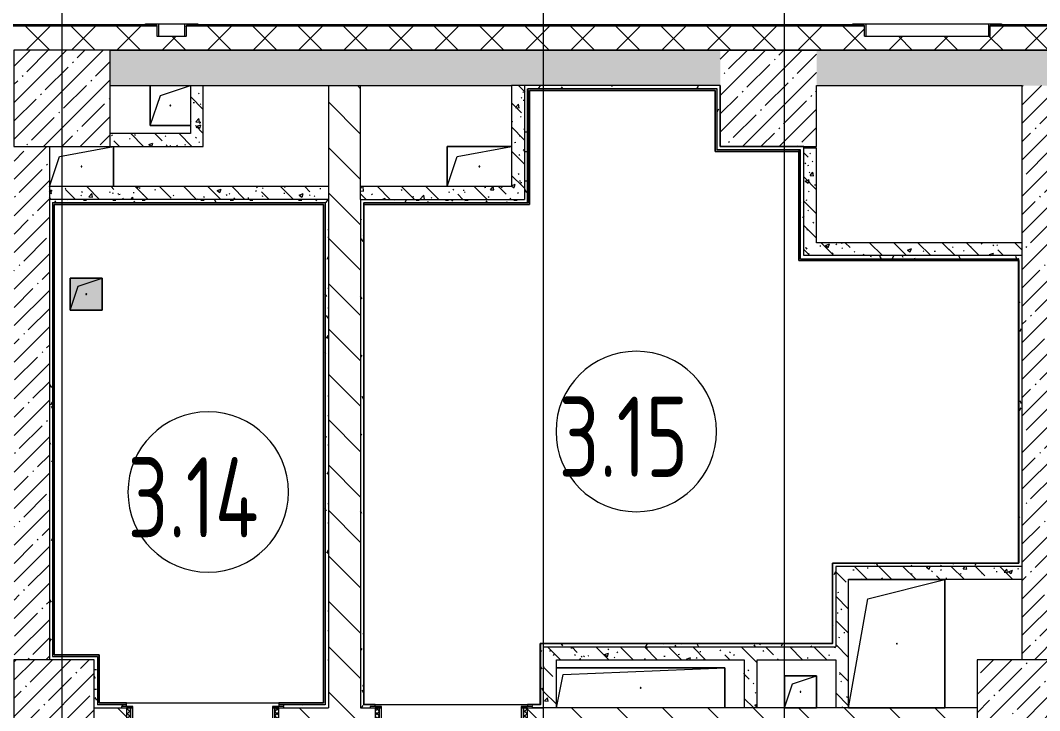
# Model space of a CAD drawing. Header units: millimetres. Extents: x -1113 to 415037, y -3642 to 354837.
# Drawn here: x 302978 to 309327, y 11083 to 15386 of the extents above; entities that cross this region are included whole.
import ezdxf

# ---------------------------------------------------------------- set-up
doc = ezdxf.new("R2010")
doc.units = ezdxf.units.MM
for name, color, linetype, lineweight in [('A-AREA-BNDY', 7, 'Continuous', 5), ('A-AREA-IDEN', 7, 'Continuous', 9), ('A-DOOR-2', 7, 'Continuous', 5), ('A-DOOR-FRAM-2', 7, 'Continuous', 5), ('A-FLOR', 7, 'Continuous', 9), ('A-GENM', 7, 'Continuous', 9), ('A-WALL', 7, 'Continuous', 5), ('I-WALL', 7, 'Continuous', 5), ('S-COLS', 7, 'Continuous', 9), ('S-COLS-1', 7, 'Continuous', 5), ('Оси', 7, 'Continuous', 9)]:
    doc.layers.add(name, color=color, linetype=linetype, lineweight=lineweight)
doc.layers.add('A-AREA-PATT-3', color=7, linetype='Continuous', lineweight=5, true_color=0xe6fae8, transparency=1)
for name, color, linetype, lineweight, true_color in [('A-DOOR-1', 7, 'Continuous', 5, 0xc0c0c0), ('A-DOOR-FRAM-1', 7, 'Continuous', 5, 0xc0c0c0), ('A-WALL-1', 9, 'Continuous', 5, 0x808080), ('A-WALL-FNSH-1', 9, 'Continuous', 5, 0x808080)]:
    doc.layers.add(name, color=color, linetype=linetype, lineweight=lineweight, true_color=true_color)
doc.styles.add('СПДС', font='ГОСТ тип А.ttf', dxfattribs={"width": 0.9})
pattern_1 = [(135, (289227.4, 1e-08), (-141.4214, -141.4214), [])]
pattern_2 = [(135, (1826.41, 164.685), (-14.14214, -14.14214), []), (225, (1826.41, 164.685), (14.14214, -14.14214), [])]
pattern_3 = [(45, (-296.384, 164.685), (-14.1421, 14.1421), []), (135, (-296.384, 164.685), (-14.1421, -14.1421), [])]
pattern_4 = [(45, (289227.4, 1e-08), (-114.04925, 114.04925), []), (45, (289341.45, 1e-08), (-114.04925, 114.04925), [201.612, -40.322, 6.706, -33.617])]
pattern_5 = [(135, (289227.4, 1e-08), (-150.8683, -150.8683), [213.36, -35.56, 7.112, -35.56]), (135, (289227.4, 150.77), (-150.8683, -150.8683), []), (50, (289227.4, 1e-08), (255.0577, -22.3145), [26.67, -293.37]), (355, (289227.4, 1e-08), (-49.3404, 267.4791), [21.336, -234.696]), (100.451, (289248.66, -1.86), (205.7195, 245.1636), [22.666, -249.326]), (46.184, (289227.4, 71.12), (379.511, -58.86), [40.005, -440.055]), (96.636, (289259.03, 66.2), (332.3634, 346.399), [33.999, -373.989]), (351.184, (289227.4, 71.12), (332.367, 346.395), [32.004, -352.044]), (21, (289262.96, 53.34), (212.2602, -143.1711), [26.67, -293.37]), (326, (289262.96, 53.34), (86.5224, 257.8632), [21.336, -234.696]), (71.451, (289280.65, 41.4), (298.784, 114.69), [22.666, -249.326]), (37.5, (289227.4, 1e-08), (4.32385, 118.3775), [6.706, -225.146, 6.706, -231.546, -235.585]), (37.5, (289227.4, 1e-08), (4.32385, 118.3775), [-470.103, 6.706, -228.879]), (7.5, (289227.4, 1e-08), (93.5476, 140.2533), [6.706, -129.134, 6.706, -219.812, -89.789]), (7.5, (289227.4, 1e-08), (93.5476, 140.2533), [-362.356, 6.706, -83.083]), (327.5, (289148.1, 1e-08), (189.82734, -8.0202), [6.706, -82.194, 6.706, -270.662, -368.046]), (327.5, (289148.1, 1e-08), (189.82734, -8.0202), [-366.268, 6.706, -361.34]), (317.5, (289112.54, 1e-08), (207.3811, 35.5976), [6.706, -108.864, 6.706, -177.495, -261.366]), (317.5, (289112.54, 1e-08), (207.3811, 35.5976), [-299.771, 6.706, -254.66])]
pattern_6 = [(0, (289227.4, 1e-08), (243.84, 60.96), [20.117, -162.763, 20.117, -162.763, -975.36]), (0, (289227.4, 1e-08), (243.84, 60.96), [-365.76, 20.117, -345.643, 20.117, -162.763, -426.72]), (0, (289227.4, 1e-08), (243.84, 60.96), [-914.4, 20.117, -101.803, 20.117, -284.683]), (120, (289318.84, 30.48), (-174.71291, 180.69163), [20.117, -162.763, 20.117, -162.763, -975.36]), (120, (289318.84, 30.48), (-174.71291, 180.69163), [-365.76, 20.117, -345.643, 20.117, -162.763, -426.72]), (120, (289318.84, 30.48), (-174.71291, 180.69163), [-914.4, 20.117, -101.803, 20.117, -284.683]), (240, (289349.32, 152.4), (-69.12709, -241.65163), [20.117, -162.763, 20.117, -162.763, -975.36]), (240, (289349.32, 152.4), (-69.12709, -241.65163), [-365.76, 20.117, -345.643, 20.117, -162.763, -426.72]), (240, (289349.32, 152.4), (-69.12709, -241.65163), [-914.4, 20.117, -101.803, 20.117, -284.683])]

# ---------------------------------------------------------------- blocks, each defined once
blk = doc.blocks.new('BSC_Колонна _Прямоугольная - 600х600-V527-Объем проектирования 3 этажа')
at = {"layer": 'S-COLS-1'}
h = blk.add_hatch(dxfattribs=at)
h.set_pattern_fill('FP_25', color=256, style=0, pattern_type=2)
h.set_pattern_definition([(45, (-14010, -14900), (-114.0493, 114.0493), []), (45, (-13895.95, -14900), (-114.0493, 114.0493), [201.612, -40.322, 6.706, -33.617])])
h.paths.add_polyline_path([(-238.6, -300), (300, -300), (300, 300), (-300, 300), (-300, -300)])
for p, q in [((300, 300), (-300, 300)), ((-300, 300), (-300, -300)), ((300, -300), (300, 300)), ((-300, -300), (300, -300))]:
    blk.add_line(p, q, dxfattribs=at)
blk = doc.blocks.new('110_Дверь_СКБ_1Ст_Внутренняя1 - Д-7_п__950x2100h_Туалет EW30-32897972-Объем проектирования 3 этажа')
at = {"layer": 'A-DOOR-2'}
h = blk.add_hatch(dxfattribs=at)
h.set_pattern_fill('FP_33', color=256, style=0, pattern_type=2)
h.set_pattern_definition(pattern_2)
h.paths.add_polyline_path([(487.5, 100), (462.5, 99.2), (462.5, -100), (487.5, -100)])
at = {"layer": 'A-DOOR-FRAM-2'}
h = blk.add_hatch(dxfattribs=at)
h.set_pattern_fill('FP_34', color=256, style=0, pattern_type=2)
h.set_pattern_definition(pattern_3)
h.paths.add_polyline_path([(-462.5, 100), (-462.5, -100), (-437.5, -100), (-437.5, 100)])
at = {"layer": 'A-DOOR-1'}
for p, q in [((-412.5, 950), (-412.5, 100)), ((-372.5, 950), (-412.5, 950)), ((-372.5, 100), (-372.5, 950)), ((-412.5, 100), (-372.5, 100))]:
    blk.add_line(p, q, dxfattribs=at)
blk.add_arc((-412.5, 100), 850, 360, 90, dxfattribs=at)
at = {"layer": 'A-DOOR-FRAM-1'}
for p, q in [((-422.5, 108), (-492.5, 108)), ((-492.5, 108), (-492.5, 100)), ((-492.5, 100), (-422.5, 100)), ((-437.5, 100), (-462.5, 100)), ((-462.5, 100), (-462.5, -100)), ((-412.5, 100), (-437.5, 100)), ((-437.5, 100), (-437.5, 20)), ((-437.5, -100), (-437.5, 100)), ((-422.5, 100), (-437.5, 100)), ((-437.5, 100), (-437.5, 99)), ((-437.5, 99), (-422.5, 99)), ((-422.5, 100), (-422.5, 108)), ((-422.5, 99), (-422.5, 100)), ((-412.5, 60), (-412.5, 100)), ((437.5, 100), (437.5, 60)), ((462.5, 100), (437.5, 100)), ((517.5, 108), (447.5, 108)), ((447.5, 108), (447.5, 100)), ((462.5, 100), (447.5, 100)), ((447.5, 100), (447.5, 99)), ((447.5, 100), (517.5, 100)), ((447.5, 99), (462.5, 99)), ((462.5, 20), (462.5, 100)), ((487.5, 100), (462.5, 100)), ((462.5, 100), (462.5, -100)), ((462.5, 99), (462.5, 100)), ((487.5, -100), (487.5, 100)), ((517.5, 100), (517.5, 108)), ((-437.5, 20), (-402.5, 20)), ((-422.5, 20), (-437.5, 20)), ((-437.5, 20), (-437.5, -100)), ((-422.5, -100), (-422.5, 20)), ((-402.5, 60), (-412.5, 60)), ((-402.5, 20), (-402.5, 60)), ((437.5, 60), (427.5, 60)), ((427.5, 60), (427.5, 20)), ((427.5, 20), (462.5, 20)), ((462.5, 20), (447.5, 20)), ((447.5, 20), (447.5, -100)), ((462.5, -100), (462.5, 20)), ((-422.5, -100), (-492.5, -100)), ((-492.5, -100), (-492.5, -108)), ((-492.5, -108), (-422.5, -108)), ((-462.5, -100), (-437.5, -100)), ((-437.5, -100), (-422.5, -100)), ((-422.5, -108), (-422.5, -100)), ((447.5, -100), (462.5, -100)), ((517.5, -100), (447.5, -100)), ((447.5, -100), (447.5, -108)), ((447.5, -108), (517.5, -108)), ((462.5, -100), (487.5, -100)), ((517.5, -108), (517.5, -100))]:
    blk.add_line(p, q, dxfattribs=at)
blk = doc.blocks.new('110_Дверь_СКБ_1Ст_Внутренняя1 - Д-7_п__950x2100h_Туалет-32491181-Объем проектирования 3 этажа')
at = {"layer": 'A-DOOR-2'}
h = blk.add_hatch(dxfattribs=at)
h.set_pattern_fill('FP_33', color=256, style=0, pattern_type=2)
h.set_pattern_definition(pattern_2)
h.paths.add_polyline_path([(462.5, 100), (462.5, -100), (487.5, -100), (487.5, 100)])
at = {"layer": 'A-DOOR-FRAM-2'}
h = blk.add_hatch(dxfattribs=at)
h.set_pattern_fill('FP_34', color=256, style=0, pattern_type=2)
h.set_pattern_definition(pattern_3)
h.paths.add_polyline_path([(-437.5, 100), (-462.5, 98.6), (-462.5, -100), (-437.5, -98.3), (-437.5, 98.6)])
at = {"layer": 'A-DOOR-1'}
for p, q in [((-412.5, 950), (-412.5, 100)), ((-372.5, 950), (-412.5, 950)), ((-372.5, 100), (-372.5, 950)), ((-412.5, 100), (-372.5, 100))]:
    blk.add_line(p, q, dxfattribs=at)
blk.add_arc((-412.5, 100), 850, 360, 90, dxfattribs=at)
at = {"layer": 'A-DOOR-FRAM-1'}
for p, q in [((-422.5, 108), (-492.5, 108)), ((-492.5, 108), (-492.5, 100)), ((-492.5, 100), (-422.5, 100)), ((-437.5, 100), (-462.5, 100)), ((-462.5, 100), (-462.5, -100)), ((-412.5, 100), (-437.5, 100)), ((-437.5, 100), (-437.5, 20)), ((-437.5, -100), (-437.5, 100)), ((-422.5, 100), (-437.5, 100)), ((-437.5, 100), (-437.5, 99)), ((-437.5, 99), (-422.5, 99)), ((-422.5, 100), (-422.5, 108)), ((-422.5, 99), (-422.5, 100)), ((-412.5, 60), (-412.5, 100)), ((437.5, 100), (437.5, 60)), ((462.5, 100), (437.5, 100)), ((517.5, 108), (447.5, 108)), ((447.5, 108), (447.5, 100)), ((462.5, 100), (447.5, 100)), ((447.5, 100), (447.5, 99)), ((447.5, 100), (517.5, 100)), ((447.5, 99), (462.5, 99)), ((462.5, 20), (462.5, 100)), ((487.5, 100), (462.5, 100)), ((462.5, 100), (462.5, -100)), ((462.5, 99), (462.5, 100)), ((487.5, -100), (487.5, 100)), ((517.5, 100), (517.5, 108)), ((-437.5, 20), (-402.5, 20)), ((-422.5, 20), (-437.5, 20)), ((-437.5, 20), (-437.5, -100)), ((-422.5, -100), (-422.5, 20)), ((-402.5, 60), (-412.5, 60)), ((-402.5, 20), (-402.5, 60)), ((437.5, 60), (427.5, 60)), ((427.5, 60), (427.5, 20)), ((427.5, 20), (462.5, 20)), ((462.5, 20), (447.5, 20)), ((447.5, 20), (447.5, -100)), ((462.5, -100), (462.5, 20)), ((-422.5, -100), (-492.5, -100)), ((-492.5, -100), (-492.5, -108)), ((-492.5, -108), (-422.5, -108)), ((-462.5, -100), (-437.5, -100)), ((-437.5, -100), (-422.5, -100)), ((-422.5, -108), (-422.5, -100)), ((447.5, -100), (462.5, -100)), ((517.5, -100), (447.5, -100)), ((447.5, -100), (447.5, -108)), ((447.5, -108), (517.5, -108)), ((462.5, -100), (487.5, -100)), ((517.5, -108), (517.5, -100))]:
    blk.add_line(p, q, dxfattribs=at)
blk = doc.blocks.new('BSC_Колонна _Прямоугольная - 500х500-V561-Объем проектирования 3 этажа')
at = {"layer": 'S-COLS-1'}
h = blk.add_hatch(dxfattribs=at)
h.set_pattern_fill('FP_103', color=256, style=0, pattern_type=2)
h.set_pattern_definition([(45, (-19960, -11150), (-114.0493, 114.0493), []), (45, (-19845.95, -11150), (-114.0493, 114.0493), [201.613, -40.323, 6.706, -33.617])])
h.paths.add_polyline_path([(10, -250), (250, -250), (250, 250), (-250, 250), (-250, -250)])
for p, q in [((250, 250), (-250, 250)), ((-250, 250), (-250, -250)), ((250, -250), (250, 250)), ((-250, -250), (250, -250))]:
    blk.add_line(p, q, dxfattribs=at)
blk = doc.blocks.new('GM_Отверстие прямоугольное _в плите_ - Отверстие-21608683-Объем проектирования 3 этажа')
at = {"layer": 'A-GENM'}
for p, q in [((-200, -125), (-200, 125)), ((-200, 125), (200, 125)), ((200, 125), (-200, 125)), ((-200, 125), (-200, -125)), ((-137.5, 62.5), (200, 125)), ((-200, -125), (-137.5, 62.5))]:
    blk.add_line(p, q, dxfattribs=at)
for start, end in [(360, 180), (180, 360)]:
    blk.add_arc((0, 0), 2.5, start, end, dxfattribs=at)
blk = doc.blocks.new('GM_Отверстие прямоугольное _в плите_ - Отверстие-V588-Объем проектирования 3 этажа')
at = {"layer": 'A-GENM'}
for p, q in [((-137.5, 62.5), (200, 125)), ((200, 125), (200, -125)), ((200, -125), (200, 125)), ((-200, -125), (-137.5, 62.5))]:
    blk.add_line(p, q, dxfattribs=at)
for start, end in [(360, 180), (180, 360)]:
    blk.add_arc((0, 0), 2.5, start, end, dxfattribs=at)
blk = doc.blocks.new('GM_Отверстие прямоугольное _в плите_ - Отверстие-21611859-Объем проектирования 3 этажа')
at = {"layer": 'A-GENM'}
for p, q in [((-100, -100), (-100, 100)), ((-100, 100), (100, 100)), ((100, 100), (-100, 100)), ((-100, 100), (-100, -100)), ((-50, 50), (100, 100)), ((100, 100), (100, -100)), ((100, -100), (100, 100)), ((-100, -100), (-50, 50)), ((100, -100), (-100, -100)), ((-100, -100), (100, -100))]:
    blk.add_line(p, q, dxfattribs=at)
for start, end in [(360, 180), (180, 360)]:
    blk.add_arc((0, 0), 2.5, start, end, dxfattribs=at)
blk = doc.blocks.new('BSC_Колонна _Прямоугольная - 500х500-V603-Объем проектирования 3 этажа')
at = {"layer": 'S-COLS-1'}
h = blk.add_hatch(dxfattribs=at)
h.set_pattern_fill('FP_139', color=256, style=0, pattern_type=2)
h.set_pattern_definition([(45, (-13960, -11150), (-114.0493, 114.0493), []), (45, (-13845.95, -11150), (-114.0493, 114.0493), [201.612, -40.322, 6.706, -33.617])])
h.paths.add_polyline_path([(-249.7, -250), (250, -250), (250, 250), (-250, 247.8), (-250, -250)])
for p, q in [((250, 250), (-250, 250)), ((-250, 250), (-250, -250)), ((250, -250), (250, 250)), ((-250, -250), (250, -250))]:
    blk.add_line(p, q, dxfattribs=at)
blk = doc.blocks.new('GM_Отверстие прямоугольное _в плите_ - Отверстие-21987052-Объем проектирования 3 этажа')
at = {"layer": 'A-GENM'}
for p, q in [((-525, 125), (525, 125)), ((525, 125), (-525, 125)), ((-525, -125), (-483.3, 83.3)), ((-483.3, 83.3), (525, 125)), ((525, 125), (525, -125)), ((525, -125), (525, 125))]:
    blk.add_line(p, q, dxfattribs=at)
for start, end in [(360, 180), (180, 360)]:
    blk.add_arc((0, 0), 2.5, start, end, dxfattribs=at)
blk = doc.blocks.new('GM_Отверстие прямоугольное _в плите_ - Отверстие-21987212-Объем проектирования 3 этажа')
at = {"layer": 'A-GENM'}
for p, q in [((-300, 400), (300, 400)), ((300, 400), (-300, 400)), ((-180, 280), (300, 400)), ((300, 400), (300, -400)), ((300, -400), (300, 400)), ((-300, -400), (-180, 280)), ((300, -400), (-300, -400)), ((-300, -400), (300, -400))]:
    blk.add_line(p, q, dxfattribs=at)
for start, end in [(360, 180), (180, 360)]:
    blk.add_arc((0, 0), 2.5, start, end, dxfattribs=at)
blk = doc.blocks.new('GM_Отверстие прямоугольное _в плите_ - Отверстие-V610-Объем проектирования 3 этажа')
at = {"layer": 'A-GENM'}
for p, q in [((-100, -100), (-100, 100)), ((-100, 100), (100, 100)), ((100, 100), (-100, 100)), ((-100, 100), (-100, -100)), ((-50, 50), (100, 100)), ((100, 100), (100, -100)), ((100, -100), (100, 100)), ((-100, -100), (-50, 50)), ((100, -100), (-100, -100)), ((-100, -100), (100, -100))]:
    blk.add_line(p, q, dxfattribs=at)
for start, end in [(360, 180), (180, 360)]:
    blk.add_arc((0, 0), 2.5, start, end, dxfattribs=at)
blk = doc.blocks.new('Уголок вложенный - Уголок вложенный-23831105-Объем проектирования 3 этажа')
at = {"layer": 'A-GENM'}
for p, q in [((24357.3, 15365), (24437.3, 15365)), ((24357.3, 15361), (24357.3, 15365)), ((24421.3, 15358), (24360.3, 15358)), ((24430.3, 15288), (24430.3, 15349)), ((24437.3, 15365), (24437.3, 15285)), ((24437.3, 15285), (24433.3, 15285))]:
    blk.add_line(p, q, dxfattribs=at)
at = {"layer": 'A-GENM', "flags": 128}
for points in [[(24360.3, 15358), (24359.6, 15358.1), (24359, 15358.3), (24358.4, 15358.7), (24357.9, 15359.1), (24357.6, 15359.7), (24357.3, 15360.3), (24357.3, 15361)], [(24430.3, 15349), (24430, 15351), (24429.4, 15352.9), (24428.3, 15354.6), (24426.9, 15356), (24425.2, 15357.1), (24423.3, 15357.8), (24421.3, 15358)], [(24433.3, 15285), (24432.6, 15285.1), (24432, 15285.3), (24431.4, 15285.7), (24430.9, 15286.1), (24430.6, 15286.7), (24430.3, 15287.3), (24430.3, 15288)]]:
    blk.add_lwpolyline(points, dxfattribs=at)
blk = doc.blocks.new('Уголок вложенный - Уголок вложенный-V635-Объем проектирования 3 этажа')
at = {"layer": 'A-GENM'}
for p, q in [((25603.3, 15365), (25683.3, 15365)), ((25603.3, 15285), (25603.3, 15365)), ((25610.3, 15349), (25610.3, 15288)), ((25680.3, 15358), (25619.3, 15358)), ((25683.3, 15365), (25683.3, 15361)), ((25607.3, 15285), (25603.3, 15285))]:
    blk.add_line(p, q, dxfattribs=at)
at = {"layer": 'A-GENM', "flags": 128}
for points in [[(25619.3, 15358), (25617.3, 15357.8), (25615.4, 15357.1), (25613.6, 15356), (25612.2, 15354.6), (25611.1, 15352.9), (25610.5, 15351), (25610.3, 15349)], [(25683.3, 15361), (25683.2, 15360.3), (25683, 15359.7), (25682.6, 15359.1), (25682.1, 15358.7), (25681.6, 15358.3), (25680.9, 15358.1), (25680.3, 15358)], [(25610.3, 15288), (25610.2, 15287.3), (25610, 15286.7), (25609.6, 15286.1), (25609.1, 15285.7), (25608.6, 15285.3), (25607.9, 15285.1), (25607.3, 15285)]]:
    blk.add_lwpolyline(points, dxfattribs=at)
blk = doc.blocks.new('Уголок вложенный - Уголок вложенный-V636-Объем проектирования 3 этажа')
at = {"layer": 'A-GENM'}
for p, q in [((18937, 15361), (18937, 15365)), ((19003, 15357.8), (19001, 15358)), ((19010, 15349), (19009.8, 15351)), ((19017, 15365), (19783, 15365)), ((19790.2, 15351), (19790, 15349)), ((19799, 15358), (19797, 15357.8)), ((19863, 15365), (19863, 15361)), ((19017, 15285), (19013, 15285)), ((19783, 15285), (19017, 15285)), ((19787, 15285), (19783, 15285))]:
    blk.add_line(p, q, dxfattribs=at)
at = {"layer": 'A-GENM', "flags": 128}
for points in [[(18939.3, 15358.1), (18938.7, 15358.3), (18938.1, 15358.7), (18937.7, 15359.1), (18937.3, 15359.7), (18937.1, 15360.3), (18937, 15361)], [(19863, 15361), (19862.9, 15360.3), (19862.7, 15359.7), (19862.3, 15359.1), (19861.9, 15358.7), (19861.3, 15358.3), (19860.7, 15358.1)], [(19013, 15285), (19012.3, 15285.1), (19011.7, 15285.3), (19011.1, 15285.7), (19010.7, 15286.1), (19010.3, 15286.7), (19010.1, 15287.3)], [(19789.9, 15287.3), (19789.7, 15286.7), (19789.3, 15286.1), (19788.9, 15285.7), (19788.3, 15285.3), (19787.7, 15285.1), (19787, 15285)]]:
    blk.add_lwpolyline(points, dxfattribs=at)
blk = doc.blocks.new('GM_Отверстие прямоугольное _в плите_ - Отверстие-V645-Объем проектирования 3 этажа')
at = {"layer": 'A-GENM'}
for p, q in [((-125, -125), (-125, 125)), ((-125, 125), (-125, -125)), ((-62.5, 62.5), (125, 125)), ((-125, -125), (-62.5, 62.5)), ((125, -125), (-125, -125)), ((-125, -125), (125, -125))]:
    blk.add_line(p, q, dxfattribs=at)
for start, end in [(360, 180), (180, 360)]:
    blk.add_arc((0, 0), 2.5, start, end, dxfattribs=at)
blk = doc.blocks.new('Уголок вложенный - Уголок вложенный-23964580-Объем проектирования 3 этажа')
at = {"layer": 'A-GENM'}
for p, q in [((14530, 15365), (14610, 15365)), ((14530, 15361), (14530, 15365)), ((14594, 15358), (14533, 15358)), ((14603, 15288), (14603, 15349)), ((14610, 15365), (14610, 15285)), ((14610, 15285), (14606, 15285))]:
    blk.add_line(p, q, dxfattribs=at)
at = {"layer": 'A-GENM', "flags": 128}
for points in [[(14533, 15358), (14532.3, 15358.1), (14531.7, 15358.3), (14531.1, 15358.7), (14530.7, 15359.1), (14530.3, 15359.7), (14530.1, 15360.3), (14530, 15361)], [(14603, 15349), (14602.8, 15351), (14602.1, 15352.9), (14601, 15354.6), (14599.6, 15356), (14597.9, 15357.1), (14596, 15357.8), (14594, 15358)], [(14606, 15285), (14605.3, 15285.1), (14604.7, 15285.3), (14604.1, 15285.7), (14603.7, 15286.1), (14603.3, 15286.7), (14603.1, 15287.3), (14603, 15288)]]:
    blk.add_lwpolyline(points, dxfattribs=at)
blk = doc.blocks.new('Уголок вложенный - Уголок вложенный-V646-Объем проектирования 3 этажа')
at = {"layer": 'A-GENM'}
for p, q in [((14776, 15365), (14856, 15365)), ((14776, 15285), (14776, 15365)), ((14783, 15349), (14783, 15288)), ((14853, 15358), (14792, 15358)), ((14856, 15365), (14856, 15361)), ((14780, 15285), (14776, 15285))]:
    blk.add_line(p, q, dxfattribs=at)
at = {"layer": 'A-GENM', "flags": 128}
for points in [[(14792, 15358), (14790, 15357.8), (14788.1, 15357.1), (14786.4, 15356), (14785, 15354.6), (14783.9, 15352.9), (14783.2, 15351), (14783, 15349)], [(14856, 15361), (14855.9, 15360.3), (14855.7, 15359.7), (14855.3, 15359.1), (14854.9, 15358.7), (14854.3, 15358.3), (14853.7, 15358.1), (14853, 15358)], [(14783, 15288), (14782.9, 15287.3), (14782.7, 15286.7), (14782.3, 15286.1), (14781.9, 15285.7), (14781.3, 15285.3), (14780.7, 15285.1), (14780, 15285)]]:
    blk.add_lwpolyline(points, dxfattribs=at)
blk = doc.blocks.new('Уголок вложенный - Уголок вложенный-V647-Объем проектирования 3 этажа')
at = {"layer": 'A-GENM'}
for p, q in [((14530, 15361), (14530, 15365)), ((14596, 15357.8), (14594, 15358)), ((14603, 15349), (14602.8, 15351)), ((14610, 15365), (14776, 15365)), ((14783.2, 15351), (14783, 15349)), ((14792, 15358), (14790, 15357.8)), ((14856, 15365), (14856, 15361)), ((14610, 15285), (14606, 15285)), ((14776, 15285), (14610, 15285)), ((14780, 15285), (14776, 15285))]:
    blk.add_line(p, q, dxfattribs=at)
at = {"layer": 'A-GENM', "flags": 128}
for points in [[(14532.3, 15358.1), (14531.7, 15358.3), (14531.1, 15358.7), (14530.7, 15359.1), (14530.3, 15359.7), (14530.1, 15360.3), (14530, 15361)], [(14856, 15361), (14855.9, 15360.3), (14855.7, 15359.7), (14855.3, 15359.1), (14854.9, 15358.7), (14854.3, 15358.3), (14853.7, 15358.1)], [(14606, 15285), (14605.3, 15285.1), (14604.7, 15285.3), (14604.1, 15285.7), (14603.7, 15286.1), (14603.3, 15286.7), (14603.1, 15287.3)], [(14782.9, 15287.3), (14782.7, 15286.7), (14782.3, 15286.1), (14781.9, 15285.7), (14781.3, 15285.3), (14780.7, 15285.1), (14780, 15285)]]:
    blk.add_lwpolyline(points, dxfattribs=at)
blk = doc.blocks.new('Марка_Помещения - Номер-25198446-Объем проектирования 3 этажа')
at = {"layer": 'A-AREA-IDEN'}
for start, end in [(360, 180), (180, 360)]:
    blk.add_arc((0, 0), 2.5, start, end, dxfattribs=at)

msp = doc.modelspace()

# ---------------------------------------------------------------- hatches: boundary and pattern name
at = {"layer": 'A-AREA-PATT-3'}
msp.add_hatch(color=256, dxfattribs=at).paths.add_polyline_path([(303288.4, 13578.7), (303488.4, 13578.7), (303488.4, 13778.7), (303288.4, 13778.7)])
at = {"layer": 'A-WALL'}
h = msp.add_hatch(dxfattribs=at)
h.set_pattern_fill('FP_24', color=256, style=0, pattern_type=2)
h.set_pattern_definition([(45, (289227.4, 1e-08), (-141.4214, 141.4214), []), (135, (289227.4, 1e-08), (-141.4214, -141.4214), [])])
h.paths.add_polyline_path([(327735.2, 15200), (331387.4, 15200), (331387.4, 15350), (327037.4, 15350), (327037.4, 15200), (327497.4, 15200)])
h.paths.add_polyline_path([(303542.7, 15200), (321337.4, 15200), (321337.4, 15350), (314837.7, 15349), (314837.7, 15288), (314830.7, 15285), (313664.7, 15285), (313657.7, 15288), (313657.7, 15350), (309017.4, 15349), (309017.4, 15288), (309010.4, 15285), (308244.4, 15285), (308237.4, 15288), (308237.4, 15350), (304010.4, 15349), (304010.4, 15288), (304003.4, 15285), (303837.4, 15285), (303830.4, 15288), (303830.4, 15350), (302087.4, 15350), (302087.4, 15200), (303537.4, 15200)])
h.paths.add_polyline_path([(289117.4, 15200), (295987.4, 15200), (295987.4, 15350), (289267.4, 15350), (289267.4, 15293), (289117.4, 15293)])
h.paths.add_polyline_path([(322857.4, 15200), (322987.4, 15200), (322987.4, 15350), (322837.4, 15350), (322837.4, 15200)])
h.paths.add_polyline_path([(298987.4, 15200), (298987.4, 15350), (298387.4, 15350), (298387.4, 15200)])
h.paths.add_polyline_path([(323887.4, 15200), (324637.4, 15200), (324637.4, 15350), (323887.4, 15350)])
h.paths.add_polyline_path([(297487.4, 15200), (297487.4, 15350), (296887.4, 15350), (296887.4, 15200)])
h.paths.add_polyline_path([(322237.4, 15200), (322467.4, 15200), (322467.4, 15350), (322237.4, 15350), (322237.4, 15218)])
at = {"layer": 'I-WALL'}
h = msp.add_hatch(dxfattribs=at)
h.set_pattern_fill('FP_1', color=256, style=0, pattern_type=2)
h.set_pattern_definition(pattern_4)
h.paths.add_polyline_path([(304866.4, 14980), (307337.7, 14980.3), (307337.7, 15200), (303537.4, 15200), (303537.4, 14980), (304117.4, 14980)])
h.paths.add_polyline_path([(321008.6, 14980), (321337.4, 14980), (321337.4, 15200), (319837.4, 15200), (319837.4, 14980), (320988.6, 14980)])
h.paths.add_polyline_path([(309437.4, 14980), (311137.4, 14980), (311137.4, 15200), (307937.7, 15200), (307937.7, 14980), (309217.4, 14980)])
h.paths.add_polyline_path([(319237.4, 14980), (319237.4, 15200), (315637.4, 15200), (315637.4, 14980), (317187.4, 14980)])
h.paths.add_polyline_path([(315037.4, 14980), (315037.4, 15200), (311737.4, 15200), (311737.4, 14980), (314964.4, 14980)])
h = msp.add_hatch(dxfattribs=at)
h.set_pattern_fill('FP_41', color=256, style=0, pattern_type=2)
h.set_pattern_definition(pattern_5)
h.paths.add_polyline_path([(304037.4, 14680), (304117.4, 14680), (304117.4, 14980), (304037.4, 14980), (304037.4, 14730)])
h = msp.add_hatch(dxfattribs=at)
h.set_pattern_fill('FP_23', color=256, style=0, pattern_type=2)
h.set_pattern_definition(pattern_1)
h.paths.add_polyline_path([(304897.4, 11100), (305097.4, 11100), (305097.4, 14980), (304897.4, 14980), (304897.4, 11131)])
h = msp.add_hatch(dxfattribs=at)
h.set_pattern_fill('FP_41', color=256, style=0, pattern_type=2)
h.set_pattern_definition(pattern_5)
h.paths.add_polyline_path([(306117.4, 14350), (306116.2, 14980), (306037.4, 14980), (306037.4, 14350)])
h = msp.add_hatch(dxfattribs=at)
h.set_pattern_fill('FP_191', color=256, style=0, pattern_type=2)
h.set_pattern_definition(pattern_6)
h.paths.add_polyline_path([(306117.4, 14960), (307317.7, 14960), (307317.7, 14980), (306117.4, 14980)])
h = msp.add_hatch(dxfattribs=at)
h.set_pattern_fill('FP_191', color=256, style=0, pattern_type=2)
h.set_pattern_definition(pattern_6)
h.paths.add_polyline_path([(306137.4, 14250), (306137.4, 14960), (306117.4, 14959.7), (306117.4, 14250)])
for points in [[(306138.4, 14249), (306149.4, 14250), (306149.4, 14960), (306138.4, 14959.7), (306138.4, 14249.8)], [(307306.7, 14949), (307317.7, 14949), (307317.7, 14960), (306149.4, 14960), (306149.4, 14949), (306262.1, 14949)], [(307306.7, 14569), (307317.7, 14569), (307317.7, 14949), (307306.7, 14949), (307306.7, 14576.9)], [(307837.7, 13889), (307837.7, 14569), (307826.7, 14580), (307826.7, 13889), (307830.2, 13889)], [(304877.4, 14239), (304877.4, 14250), (303178.4, 14250), (303178.4, 14239), (304866.4, 14239)], [(303178.4, 11420), (303189.4, 11420), (303189.4, 14239), (303178.4, 14239), (303178.4, 11431)], [(304877.4, 11131), (304877.4, 14239), (304866.4, 14239), (304866.4, 11131)], [(306137.4, 14238), (306149.4, 14238), (306149.4, 14249), (305118.4, 14247.5), (305118.4, 14238), (306117.4, 14238)], [(307837.7, 13889), (309197.4, 13889), (309197.3, 13900), (307837.7, 13900)], [(303457.4, 11420), (303468.4, 11420), (303468.4, 11431), (303189.4, 11431), (303189.4, 11420), (303437.4, 11420)], [(303457.4, 11120), (303468.4, 11120), (303468.4, 11420), (303457.4, 11420), (303457.4, 11121.3)]]:
    msp.add_hatch(color=256, dxfattribs=at).paths.add_polyline_path(points)
h = msp.add_hatch(dxfattribs=at)
h.set_pattern_fill('FP_191', color=256, style=0, pattern_type=2)
h.set_pattern_definition(pattern_6)
h.paths.add_polyline_path([(307317.7, 14600), (307337.7, 14600), (307337.7, 14980), (307317.7, 14980), (307317.7, 14949)])
h = msp.add_hatch(dxfattribs=at)
h.set_pattern_fill('FP_1', color=256, style=0, pattern_type=2)
h.set_pattern_definition(pattern_4)
h.paths.add_polyline_path([(309217.4, 11400), (309437.4, 11400), (309437.4, 14980), (309217.4, 14980), (309217.4, 11901.9)])
h = msp.add_hatch(dxfattribs=at)
h.set_pattern_fill('FP_41', color=256, style=0, pattern_type=2)
h.set_pattern_definition(pattern_5)
h.paths.add_polyline_path([(304117.4, 14600), (304117.4, 14680), (303537.4, 14680), (303537.4, 14600), (304086.6, 14600)])
h = msp.add_hatch(dxfattribs=at)
h.set_pattern_fill('FP_1', color=256, style=0, pattern_type=2)
h.set_pattern_definition(pattern_4)
h.paths.add_polyline_path([(303158.4, 11400), (303158.4, 14600), (302938.4, 14600), (302938.4, 11400), (302998.8, 11400)])
h = msp.add_hatch(color=256, dxfattribs=at)
h.paths.add_polyline_path([(307826.7, 14580), (307317.7, 14580), (307317.7, 14569), (307826.7, 14569)])
h.paths.add_polyline_path([(307837.7, 14569), (307837.3, 14580), (307826.7, 14580), (307832.2, 14574.5)])
h = msp.add_hatch(dxfattribs=at)
h.set_pattern_fill('FP_191', color=256, style=0, pattern_type=2)
h.set_pattern_definition(pattern_6)
h.paths.add_polyline_path([(307857.7, 13920), (307857.7, 14600), (307837.7, 14600), (307837.7, 13920)])
h = msp.add_hatch(dxfattribs=at)
h.set_pattern_fill('FP_41', color=256, style=0, pattern_type=2)
h.set_pattern_definition(pattern_5)
h.paths.add_polyline_path([(307857.7, 13920), (307937.7, 13920), (307937.7, 14590), (307857.7, 14590), (307857.7, 14000)])
h = msp.add_hatch(dxfattribs=at)
h.set_pattern_fill('FP_41', color=256, style=0, pattern_type=2)
h.set_pattern_definition(pattern_5)
h.paths.add_polyline_path([(304897.4, 14270), (304897.4, 14350), (303158.4, 14350), (303158.4, 14270), (304877.4, 14270)])
h = msp.add_hatch(dxfattribs=at)
h.set_pattern_fill('FP_41', color=256, style=0, pattern_type=2)
h.set_pattern_definition(pattern_5)
h.paths.add_polyline_path([(305097.4, 14270), (306117.4, 14270), (306117.4, 14350), (305097.4, 14350)])
h = msp.add_hatch(dxfattribs=at)
h.set_pattern_fill('FP_191', color=256, style=0, pattern_type=2)
h.set_pattern_definition(pattern_6)
h.paths.add_polyline_path([(303468.4, 14250), (304877.4, 14250), (304877.4, 14270), (303158.4, 14270), (303158.4, 14250), (303189.4, 14250)])
h = msp.add_hatch(dxfattribs=at)
h.set_pattern_fill('FP_191', color=256, style=0, pattern_type=2)
h.set_pattern_definition(pattern_6)
h.paths.add_polyline_path([(303158.4, 11400), (303178.4, 11400), (303178.4, 14250), (303158.4, 14250), (303158.4, 11431)])
h = msp.add_hatch(dxfattribs=at)
h.set_pattern_fill('FP_191', color=256, style=0, pattern_type=2)
h.set_pattern_definition(pattern_6)
h.paths.add_polyline_path([(304877.4, 11100), (304897.4, 11100), (304897.4, 14270), (304877.4, 14270), (304877.4, 11120)])
h = msp.add_hatch(dxfattribs=at)
h.set_pattern_fill('FP_191', color=256, style=0, pattern_type=2)
h.set_pattern_definition(pattern_6)
h.paths.add_polyline_path([(306117.4, 14250), (306117.4, 14270), (305097.4, 14270), (305097.4, 14250), (306037.4, 14250)])
h = msp.add_hatch(dxfattribs=at)
h.set_pattern_fill('FP_191', color=256, style=0, pattern_type=2)
h.set_pattern_definition(pattern_6)
h.paths.add_polyline_path([(305097.4, 11100), (305117.4, 11100), (305117.4, 14249), (305097.4, 14250), (305097.4, 11120)])
h = msp.add_hatch(dxfattribs=at)
h.set_pattern_fill('FP_41', color=256, style=0, pattern_type=2)
h.set_pattern_definition(pattern_5)
h.paths.add_polyline_path([(309217.4, 13920), (309217.4, 14000), (307937.7, 14000), (307937.7, 13920), (309197.4, 13920)])
h = msp.add_hatch(dxfattribs=at)
h.set_pattern_fill('FP_191', color=256, style=0, pattern_type=2)
h.set_pattern_definition(pattern_6)
h.paths.add_polyline_path([(309197.4, 13900), (309197.1, 13920), (307837.7, 13920), (307837.7, 13900), (309197.3, 13900)])
h = msp.add_hatch(dxfattribs=at)
h.set_pattern_fill('FP_191', color=256, style=0, pattern_type=2)
h.set_pattern_definition(pattern_6)
h.paths.add_polyline_path([(309217.4, 12001.9), (309217.4, 13920), (309197.4, 13899), (309197.4, 12002.9)])
h.paths.add_polyline_path([(309197.4, 13900), (309217.4, 13920), (309197.4, 13920)])
h = msp.add_hatch(dxfattribs=at)
h.set_pattern_fill('FP_191', color=256, style=0, pattern_type=2)
h.set_pattern_definition(pattern_6)
h.paths.add_polyline_path([(308057.4, 11480), (308057.4, 12001.9), (308037.4, 12000), (308038.4, 11500)])
h.paths.add_polyline_path([(308057.4, 11480), (308037.4, 11500), (308037.4, 11480)])
h = msp.add_hatch(dxfattribs=at)
h.set_pattern_fill('FP_191', color=256, style=0, pattern_type=2)
h.set_pattern_definition(pattern_6)
h.paths.add_polyline_path([(308057.4, 11981.9), (309217.4, 11981.9), (309217.4, 12001.9), (308057.4, 12000)])
h = msp.add_hatch(dxfattribs=at)
h.set_pattern_fill('FP_41', color=256, style=0, pattern_type=2)
h.set_pattern_definition(pattern_5)
h.paths.add_polyline_path([(308057.4, 11100), (308137.4, 11100), (308137.4, 11981.9), (308057.4, 11981.9), (308057.4, 11112.3)])
h = msp.add_hatch(dxfattribs=at)
h.set_pattern_fill('FP_41', color=256, style=0, pattern_type=2)
h.set_pattern_definition(pattern_5)
h.paths.add_polyline_path([(308137.4, 11901.9), (309217.4, 11901.9), (309217.4, 11981.9), (308137.4, 11981.9)])
h = msp.add_hatch(dxfattribs=at)
h.set_pattern_fill('FP_191', color=256, style=0, pattern_type=2)
h.set_pattern_definition(pattern_6)
h.paths.add_polyline_path([(306237.4, 11120), (306237.4, 11500), (306217.4, 11500), (306217.4, 11121)])
h = msp.add_hatch(dxfattribs=at)
h.set_pattern_fill('FP_191', color=256, style=0, pattern_type=2)
h.set_pattern_definition(pattern_6)
h.paths.add_polyline_path([(306237.4, 11480), (308037.4, 11480), (308037.4, 11500), (306237.4, 11500)])
h = msp.add_hatch(dxfattribs=at)
h.set_pattern_fill('FP_41', color=256, style=0, pattern_type=2)
h.set_pattern_definition(pattern_5)
h.paths.add_polyline_path([(306262.1, 11100), (306317.4, 11100), (306317.4, 11480), (306237.4, 11480), (306237.4, 11100)])
h = msp.add_hatch(dxfattribs=at)
h.set_pattern_fill('FP_41', color=256, style=0, pattern_type=2)
h.set_pattern_definition(pattern_5)
h.paths.add_polyline_path([(306317.4, 11400), (308057.4, 11400), (308057.4, 11480), (306317.4, 11480)])
h = msp.add_hatch(dxfattribs=at)
h.set_pattern_fill('FP_191', color=256, style=0, pattern_type=2)
h.set_pattern_definition(pattern_6)
h.paths.add_polyline_path([(303457.4, 11100), (303457.4, 11400), (303437.4, 11400), (303437.4, 11100)])
h = msp.add_hatch(dxfattribs=at)
h.set_pattern_fill('FP_41', color=256, style=0, pattern_type=2)
h.set_pattern_definition(pattern_5)
h.paths.add_polyline_path([(307567.4, 11100), (307567.4, 11400), (307487.4, 11400), (307487.4, 11100)])
h = msp.add_hatch(dxfattribs=at)
h.set_pattern_fill('FP_191', color=256, style=0, pattern_type=2)
h.set_pattern_definition(pattern_6)
h.paths.add_polyline_path([(304866.4, 11100), (304877.4, 11100), (304877.4, 11120), (304588.4, 11120), (304588.4, 11108), (304618.4, 11108), (304618.4, 11100), (304630.5, 11100)])
h.paths.add_polyline_path([(303457.4, 11100), (303608.4, 11100), (303608.4, 11108), (303638.4, 11108), (303638.4, 11120), (303457.4, 11120)])
h = msp.add_hatch(color=256, dxfattribs=at)
h.paths.add_polyline_path([(304630.5, 11120), (304877.4, 11120), (304877.4, 11131), (304588.4, 11131), (304588.4, 11120)])
h.paths.add_polyline_path([(303542.7, 11120), (303638.4, 11120), (303638.4, 11131), (303468.4, 11131), (303468.4, 11120)])
h = msp.add_hatch(dxfattribs=at)
h.set_pattern_fill('FP_191', color=256, style=0, pattern_type=2)
h.set_pattern_definition(pattern_6)
h.paths.add_polyline_path([(306237.4, 11100), (306237.4, 11120), (306137.4, 11120), (306137.4, 11108), (306167.4, 11107.5), (306167.4, 11100), (306231.7, 11100)])
h.paths.add_polyline_path([(305117.4, 11100), (305157.4, 11100), (305157.4, 11108), (305187.4, 11108), (305187.4, 11120), (305118.4, 11120), (305117.5, 11102.3)])
h = msp.add_hatch(dxfattribs=at)
h.set_pattern_fill('FP_23', color=256, style=0, pattern_type=2)
h.set_pattern_definition(pattern_1)
h.paths.add_polyline_path([(308937.4, 10900), (308937.4, 11100), (306137.4, 11100), (306137.4, 10900), (308437.7, 10900)])
h.paths.add_polyline_path([(303437.4, 10900), (303638.4, 10901.4), (303638.4, 11100), (303437.4, 11100)])
h.paths.add_polyline_path([(304588.4, 10900), (305187.4, 10900), (305187.4, 11100), (304588.4, 11100), (304588.4, 10901.4)])
at = {"layer": 'S-COLS-1'}
h = msp.add_hatch(dxfattribs=at)
h.set_pattern_fill('FP_1', color=256, style=0, pattern_type=2)
h.set_pattern_definition(pattern_4)
h.paths.add_polyline_path([(307349.9, 14600), (307937.7, 14600), (307937.7, 15200), (307337.7, 15200), (307337.7, 14600)])

# ---------------------------------------------------------------- linework, layer by layer
at = {"layer": 'A-AREA-BNDY', "flags": 128}
for points in [[(305118.4, 14238), (305118.4, 11121), (306216.4, 11121), (306216.4, 11501), (308036.4, 11501), (308036.4, 12002.9), (309196.4, 12002.9), (309196.4, 13889), (307826.7, 13889), (307826.7, 14569), (307306.7, 14569), (307306.7, 14949), (306149.4, 14949), (306149.4, 14238)], [(304866.4, 14239), (303189.4, 14239), (303189.4, 11431), (303468.4, 11431), (303468.4, 11131), (304866.4, 11131)]]:
    msp.add_lwpolyline(points, close=True, dxfattribs=at)
at = {"layer": 'A-FLOR'}
for p, q in [((306137.4, 14250), (306137.4, 14960)), ((303189.4, 11431), (303189.4, 14239)), ((304866.4, 14239), (304866.4, 11131)), ((305117.4, 14250), (306137.4, 14250)), ((305117.4, 11120), (305117.4, 14249)), ((309197.4, 13889), (309197.4, 12002.9)), ((308037.4, 11500), (306217.4, 11500)), ((306217.4, 11500), (306217.4, 11121)), ((303468.4, 11431), (303189.4, 11431)), ((303468.4, 11131), (303468.4, 11431)), ((304630.5, 11131), (304588.4, 11131)), ((304588.4, 11131), (304588.4, 11108)), ((305187.4, 11120), (305118.4, 11120)), ((306217.4, 11120), (306137.4, 11120))]:
    msp.add_line(p, q, dxfattribs=at)
at = {"layer": 'A-WALL'}
for p, q in [((303829.6, 15353), (302087.4, 15353)), ((303830.8, 15350), (302087.4, 15350)), ((308237.8, 15350), (304010, 15350)), ((308236.6, 15353), (304011.2, 15353)), ((313658.1, 15350), (309017, 15350)), ((313656.8, 15353), (309018.2, 15353)), ((307337.7, 15200), (303537.4, 15200)), ((311137.4, 15200), (307937.7, 15200)), ((307337.7, 14980), (306037.4, 14980)), ((306117.4, 14980), (306117.4, 14270)), ((307317.7, 14580), (307317.7, 14960)), ((309217.4, 14980), (309217.4, 11400)), ((303158.4, 14600), (303158.4, 11400)), ((307837.7, 14580), (307317.7, 14580)), ((307837.7, 13920), (307837.7, 14580)), ((304897.4, 14270), (303158.4, 14270)), ((303178.4, 14250), (304877.4, 14250)), ((303178.4, 14250), (303178.4, 11420)), ((304877.4, 14250), (304877.4, 11120)), ((305097.4, 14270), (305097.4, 11100)), ((305117.4, 14250), (305117.4, 14249)), ((305118.4, 14249), (305118.4, 14238)), ((309217.4, 13920), (307857.7, 13920)), ((309197.4, 12001.9), (309197.4, 13900)), ((308037.4, 11500), (308037.4, 12001.9)), ((308057.4, 12001.9), (309197.4, 12001.9)), ((308057.4, 11981.9), (308057.4, 11480)), ((306217.4, 11120), (306217.4, 11500)), ((306237.4, 11100), (306237.4, 11480)), ((306237.4, 11480), (308057.4, 11480)), ((303178.4, 11420), (303457.4, 11420)), ((303457.4, 11400), (303457.4, 11120)), ((303638.4, 11120), (303457.4, 11120)), ((306217.4, 11120), (306137.4, 11120)), ((303437.4, 11100), (303608.4, 11100)), ((304618.4, 11100), (304897.4, 11100)), ((305097.4, 11100), (305157.4, 11100)), ((306167.4, 11100), (306237.4, 11100))]:
    msp.add_line(p, q, dxfattribs=at)
at = {"layer": 'A-WALL-1'}
for p, q in [((303537.4, 15200), (311137.4, 15200)), ((303537.4, 14980), (306037.4, 14980)), ((304037.4, 14980), (304037.4, 14680)), ((304117.4, 14600), (304117.4, 14980)), ((304897.4, 14980), (304897.4, 11100)), ((305097.4, 14270), (305097.4, 14980)), ((306037.4, 14980), (306037.4, 14350)), ((306137.4, 14960), (306138.4, 14960)), ((307337.7, 14600), (307337.7, 14980)), ((307937.7, 14980), (309217.4, 14980)), ((304037.4, 14680), (303537.4, 14680)), ((303537.4, 14600), (304117.4, 14600)), ((307857.7, 14600), (307337.7, 14600)), ((307857.7, 13920), (307857.7, 14600)), ((307937.7, 14590), (307857.7, 14590)), ((307937.7, 14000), (307937.7, 14590)), ((304897.4, 14350), (303158.4, 14350)), ((306037.4, 14350), (305097.4, 14350)), ((305097.4, 14270), (306117.4, 14270)), ((309217.4, 14000), (307937.7, 14000)), ((307837.7, 13900), (309197.4, 13900)), ((309217.4, 11981.9), (308057.4, 11981.9)), ((308137.4, 11100), (308137.4, 11901.9)), ((308137.4, 11901.9), (309217.4, 11901.9)), ((308037.4, 11500), (306217.4, 11500)), ((306317.4, 11100), (306317.4, 11400)), ((306317.4, 11400), (307487.4, 11400)), ((307487.4, 11400), (307487.4, 11100)), ((307567.4, 11400), (308057.4, 11400)), ((307567.4, 11100), (307567.4, 11400)), ((308057.4, 11400), (308057.4, 11100)), ((303638.4, 11108), (303638.4, 11120)), ((304877.4, 11120), (304588.4, 11120)), ((305118.4, 11120), (305117.4, 11120)), ((305187.4, 11108), (305187.4, 11120)), ((306137.4, 11120), (306137.4, 11108)), ((308937.4, 11100), (306167.4, 11100))]:
    msp.add_line(p, q, dxfattribs=at)
at = {"layer": 'A-WALL-FNSH-1'}
for p, q in [((303760.4, 15358), (302087.4, 15358)), ((303823.8, 15358), (303821.4, 15358)), ((304019.4, 15358), (304017, 15358)), ((308167.4, 15358), (304080.4, 15358)), ((308230.8, 15358), (308228.4, 15358)), ((309026.4, 15358), (309024, 15358)), ((313587.7, 15358), (309087.4, 15358)), ((306138.4, 14960), (306138.4, 14249)), ((307317.7, 14960), (306138.4, 14960)), ((306149.4, 14238), (306149.4, 14949)), ((306149.4, 14949), (307306.7, 14949)), ((307306.7, 14949), (307306.7, 14569)), ((307306.7, 14569), (307837.7, 14569)), ((307826.7, 14580), (307826.7, 13889)), ((303189.4, 14239), (304866.4, 14239)), ((306138.4, 14249), (305117.4, 14249)), ((305118.4, 11121), (305118.4, 14238)), ((305118.4, 14238), (306149.4, 14238)), ((307837.7, 13900), (307837.7, 13920)), ((307826.7, 13889), (309197.4, 13889)), ((309197.4, 13899), (309196.4, 13899)), ((309196.4, 13899), (309196.4, 12002.9)), ((308036.4, 12002.9), (308036.4, 11501)), ((309196.4, 12002.9), (308036.4, 12002.9)), ((308037.4, 12001.9), (308057.4, 12001.9)), ((306216.4, 11501), (306216.4, 11121)), ((308036.4, 11501), (306216.4, 11501)), ((303457.4, 11420), (303457.4, 11400)), ((303638.4, 11131), (303468.4, 11131)), ((303638.4, 11120), (303638.4, 11131)), ((304866.4, 11131), (304630.5, 11131)), ((305187.4, 11121), (305118.4, 11121)), ((305187.4, 11120), (305187.4, 11121)), ((306216.4, 11121), (306137.4, 11121)), ((306137.4, 11121), (306137.4, 11120))]:
    msp.add_line(p, q, dxfattribs=at)
at = {"layer": 'S-COLS-1'}
for p, q in [((307937.7, 15200), (307337.7, 15200)), ((307337.7, 14980), (307337.7, 14600)), ((307937.7, 14600), (307937.7, 14980)), ((307337.7, 14600), (307937.7, 14600))]:
    msp.add_line(p, q, dxfattribs=at)
at = {"layer": 'Оси'}
for points in [[(303237.4, -1906.3), (303237.4, 3093.7), (303237.4, 22398.1), (303237.4, 27398.1)], [(306237.4, -1906.3), (306237.4, 3093.7), (306237.4, 22398.1), (306237.4, 27398.1)], [(307737.4, -1906.3), (307737.4, 3093.7), (307737.4, 22398.1), (307737.4, 27398.1)]]:
    msp.add_lwpolyline(points, dxfattribs=at)

# ---------------------------------------------------------------- block references
at = {"layer": 'A-AREA-IDEN', "xscale": 199.9999999999999, "yscale": 199.9999999999999, "zscale": 199.9999999999999}
for p in [(306814.7, 12823.2), (304147.9, 12445.6)]:
    msp.add_blockref('Марка_Помещения - Номер-25198446-Объем проектирования 3 этажа', p, dxfattribs=at)
at = {"layer": 'A-DOOR-1', "rotation": 180}
for name, p in [('110_Дверь_СКБ_1Ст_Внутренняя1 - Д-7_п__950x2100h_Туалет-32491181-Объем проектирования 3 этажа', (304125.9, 11000)), ('110_Дверь_СКБ_1Ст_Внутренняя1 - Д-7_п__950x2100h_Туалет EW30-32897972-Объем проектирования 3 этажа', (305674.9, 11000))]:
    msp.add_blockref(name, p, dxfattribs=at)
at = {"layer": 'A-GENM'}
for name, p in [('Уголок вложенный - Уголок вложенный-23964580-Объем проектирования 3 этажа', (289227.4, 0)), ('Уголок вложенный - Уголок вложенный-V647-Объем проектирования 3 этажа', (289227.4, 0)), ('Уголок вложенный - Уголок вложенный-V646-Объем проектирования 3 этажа', (289227.4, 0)), ('Уголок вложенный - Уголок вложенный-23831105-Объем проектирования 3 этажа', (283807.1, 0)), ('Уголок вложенный - Уголок вложенный-V636-Объем проектирования 3 этажа', (289227.4, 0)), ('Уголок вложенный - Уголок вложенный-V635-Объем проектирования 3 этажа', (283407.1, 0)), ('GM_Отверстие прямоугольное _в плите_ - Отверстие-V645-Объем проектирования 3 этажа', (303912.4, 14855)), ('GM_Отверстие прямоугольное _в плите_ - Отверстие-V588-Объем проектирования 3 этажа', (303358.4, 14475)), ('GM_Отверстие прямоугольное _в плите_ - Отверстие-21608683-Объем проектирования 3 этажа', (305837.4, 14475)), ('GM_Отверстие прямоугольное _в плите_ - Отверстие-21611859-Объем проектирования 3 этажа', (303388.4, 13678.7)), ('GM_Отверстие прямоугольное _в плите_ - Отверстие-21987212-Объем проектирования 3 этажа', (308437.4, 11500.7)), ('GM_Отверстие прямоугольное _в плите_ - Отверстие-21987052-Объем проектирования 3 этажа', (306842.4, 11225)), ('GM_Отверстие прямоугольное _в плите_ - Отверстие-V610-Объем проектирования 3 этажа', (307837.4, 11200.7))]:
    msp.add_blockref(name, p, dxfattribs=at)
at = {"layer": 'S-COLS'}
for name, p in [('BSC_Колонна _Прямоугольная - 600х600-V527-Объем проектирования 3 этажа', (303237.4, 14900)), ('BSC_Колонна _Прямоугольная - 500х500-V603-Объем проектирования 3 этажа', (303187.4, 11150)), ('BSC_Колонна _Прямоугольная - 500х500-V561-Объем проектирования 3 этажа', (309187.4, 11150))]:
    msp.add_blockref(name, p, dxfattribs=at)

# ---------------------------------------------------------------- texts
at = {"layer": 'A-AREA-IDEN', "char_height": 500, "attachment_point": 1, "style": 'СПДС'}
for s, insert, width in [('3.15', (306330.9, 13040.3), 1212.151), ('3.14', (303646.1, 12662.7), 1255.443)]:
    msp.add_mtext(s, dxfattribs=dict(at, insert=insert, width=width))

doc.saveas('drawing.dxf')
